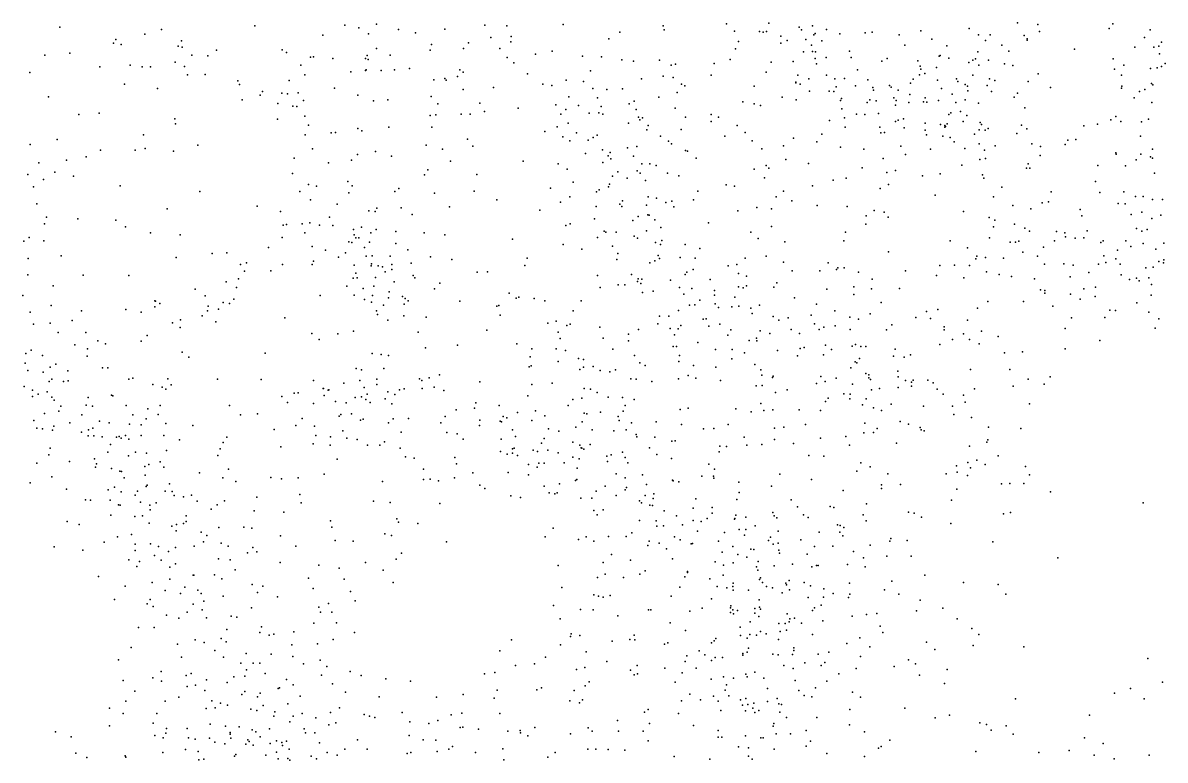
# Model space of a CAD drawing. Header units: millimetres. Extents: x -60275265 to 22802890, y -38578442 to 24337084.
# Drawn here: x -18735378 to -16141378, y -20337304 to -18663304 of the extents above; entities that cross this region are included whole.
import ezdxf

# ---------------------------------------------------------------- set-up
doc = ezdxf.new("R2010")
doc.units = ezdxf.units.MM
doc.header["$MEASUREMENT"] = 0
doc.layers.add('particles', color=7, linetype='Continuous', true_color=0x000000)

msp = doc.modelspace()

# ---------------------------------------------------------------- linework, layer by layer
at = {"layer": 'particles', "color": 93, "true_color": 0x67d435}
for p in [(-18651378, -18673304), (-18208378, -18670304), (-18004378, -18668304), (-17972378, -18674304), (-17932378, -18666304), (-17686378, -18668304), (-17636378, -18670304), (-17508378, -18667304), (-17281378, -18670304), (-17137378, -18665304), (-17041378, -18664304), (-16972378, -18673304), (-16942378, -18670304), (-16586378, -18676304), (-16476378, -18663304), (-16430378, -18667304), (-16268378, -18676304), (-16260378, -18665304), (-18524378, -18701304), (-18458378, -18689304), (-18420378, -18678304), (-18054378, -18691304), (-17950378, -18688304), (-17882378, -18678304), (-17843378, -18686304), (-17777378, -18677304), (-17672378, -18696304), (-17626378, -18694304), (-17404378, -18699304), (-17379378, -18684304), (-17279378, -18679304), (-17119378, -18682304), (-17062378, -18683304), (-17054378, -18684304), (-17046378, -18683304), (-17014378, -18693304), (-16967378, -18679304), (-16957378, -18701304), (-16939378, -18690304), (-16936378, -18687304), (-16910378, -18678304), (-16880378, -18688304), (-16822378, -18686304), (-16806378, -18684304), (-16745378, -18690304), (-16696378, -18681304), (-16671378, -18700304), (-16565378, -18690304), (-16538378, -18690304), (-16461378, -18692304), (-16454378, -18699304), (-16454378, -18702304), (-16426378, -18683304), (-16188378, -18696304), (-16175378, -18679304), (-18529378, -18709304), (-18512378, -18712304), (-18382378, -18716304), (-18375378, -18704304), (-18373378, -18718304), (-18295378, -18725304), (-18146378, -18724304), (-17932378, -18721304), (-17810378, -18725304), (-17807378, -18712304), (-17734378, -18721304), (-17723378, -18708304), (-17652378, -18721304), (-17627378, -18706304), (-17533378, -18727304), (-17117378, -18722304), (-17110378, -18705304), (-17014378, -18709304), (-16999378, -18703304), (-16944378, -18714304), (-16942378, -18728304), (-16921378, -18704304), (-16858378, -18727304), (-16732378, -18714304), (-16637378, -18715304), (-16549378, -18703304), (-16512378, -18714304), (-16496378, -18727304), (-16347378, -18723304), (-16210378, -18718304), (-16167378, -18718304), (-16155378, -18716304), (-16149378, -18707304), (-18685378, -18736304), (-18628378, -18732304), (-18389378, -18752304), (-18351378, -18736304), (-18315378, -18738304), (-18136378, -18730304), (-18082378, -18741304), (-18075378, -18740304), (-18031378, -18744304), (-17957378, -18744304), (-17953378, -18737304), (-17951378, -18746304), (-17901378, -18736304), (-17635378, -18742304), (-17620378, -18754304), (-17571378, -18734304), (-17464378, -18739304), (-17421378, -18740304), (-17375378, -18747304), (-17348378, -18750304), (-17289378, -18748304), (-17129378, -18746304), (-17036378, -18752304), (-16986378, -18751304), (-16962378, -18729304), (-16936378, -18744304), (-16935378, -18729304), (-16911378, -18742304), (-16854378, -18742304), (-16784378, -18750304), (-16772378, -18744304), (-16703378, -18749304), (-16654378, -18739304), (-16652378, -18737304), (-16632378, -18743304), (-16587378, -18753304), (-16578378, -18748304), (-16572378, -18745304), (-16566378, -18729304), (-16542378, -18748304), (-16259378, -18745304), (-16154378, -18733304), (-18719378, -18776304), (-18560378, -18763304), (-18491378, -18759304), (-18464378, -18763304), (-18445378, -18763304), (-18368378, -18762304), (-18321378, -18780304), (-18104378, -18759304), (-17990378, -18774304), (-17957378, -18771304), (-17955378, -18770304), (-17921378, -18771304), (-17891378, -18770304), (-17857378, -18767304), (-17743378, -18770304), (-17735378, -18775304), (-17589378, -18779304), (-17446378, -18772304), (-17263378, -18759304), (-17253378, -18757304), (-17165378, -18755304), (-17047378, -18775304), (-16933378, -18756304), (-16840378, -18770304), (-16697378, -18761304), (-16696378, -18768304), (-16687378, -18778304), (-16660378, -18764304), (-16564378, -18759304), (-16506378, -18756304), (-16487378, -18760304), (-16429378, -18779304), (-16256378, -18768304), (-16235378, -18759304), (-16174378, -18767304), (-16159378, -18765304), (-16149378, -18762304), (-16141378, -18755304), (-18504378, -18802304), (-18361378, -18781304), (-18247378, -18795304), (-18243378, -18803304), (-18130378, -18794304), (-18095378, -18781304), (-17802378, -18792304), (-17777378, -18789304), (-17774378, -18793304), (-17748378, -18785304), (-17554378, -18802304), (-17534378, -18805304), (-17501378, -18793304), (-17462378, -18796304), (-17330378, -18790304), (-17281378, -18784304), (-17258378, -18787304), (-17239378, -18802304), (-17232378, -18806304), (-17172378, -18782304), (-16980378, -18798304), (-16980378, -18799304), (-16975378, -18782304), (-16970378, -18802304), (-16950378, -18790304), (-16910378, -18782304), (-16891378, -18790304), (-16869378, -18789304), (-16844378, -18806304), (-16816378, -18792304), (-16767378, -18805304), (-16719378, -18800304), (-16713378, -18791304), (-16699378, -18781304), (-16658378, -18793304), (-16615378, -18790304), (-16612378, -18796304), (-16595378, -18803304), (-16578378, -18782304), (-16545378, -18805304), (-16540378, -18790304), (-16528378, -18794304), (-16452378, -18796304), (-16240378, -18782304), (-16172378, -18801304), (-16169378, -18804304), (-18677378, -18831304), (-18429378, -18812304), (-18196378, -18827304), (-18191378, -18819304), (-18147378, -18823304), (-18134378, -18824304), (-18110378, -18822304), (-18027378, -18811304), (-17974378, -18827304), (-17808378, -18830304), (-17735378, -18814304), (-17666378, -18810304), (-17495378, -18831304), (-17441378, -18812304), (-17409378, -18814304), (-17373378, -18813304), (-17291378, -18832304), (-17249378, -18821304), (-17074378, -18807304), (-17011378, -18832304), (-16949378, -18818304), (-16904378, -18818304), (-16893378, -18819304), (-16888378, -18808304), (-16805378, -18810304), (-16803378, -18816304), (-16763378, -18809304), (-16747378, -18816304), (-16721378, -18826304), (-16649378, -18812304), (-16625378, -18825304), (-16590378, -18807304), (-16589378, -18817304), (-16535378, -18819304), (-16484378, -18832304), (-16476378, -18823304), (-16401378, -18810304), (-16240378, -18811304), (-16239378, -18807304), (-16199378, -18819304), (-16187378, -18814304), (-18237378, -18838304), (-18156378, -18846304), (-18122378, -18852304), (-18113378, -18853304), (-18098378, -18839304), (-17939378, -18840304), (-17906378, -18838304), (-17793378, -18847304), (-17697378, -18845304), (-17610378, -18857304), (-17525378, -18849304), (-17473378, -18851304), (-17430378, -18833304), (-17422378, -18853304), (-17358378, -18847304), (-17347378, -18841304), (-17254378, -18857304), (-17100378, -18842304), (-17074378, -18847304), (-17060378, -18851304), (-16979378, -18838304), (-16878378, -18839304), (-16876378, -18835304), (-16875378, -18858304), (-16818378, -18844304), (-16812378, -18838304), (-16797378, -18840304), (-16757378, -18833304), (-16753378, -18850304), (-16752378, -18839304), (-16723378, -18844304), (-16690378, -18842304), (-16686378, -18833304), (-16682378, -18843304), (-16656378, -18839304), (-16616378, -18844304), (-16595378, -18838304), (-16565378, -18845304), (-16460378, -18856304), (-16211378, -18833304), (-16171378, -18844304), (-18608378, -18871304), (-18562378, -18868304), (-18390378, -18881304), (-18157378, -18882304), (-18095378, -18875304), (-17810378, -18873304), (-17797378, -18872304), (-17740378, -18870304), (-17719378, -18870304), (-17687378, -18864304), (-17513378, -18870304), (-17502378, -18860304), (-17449378, -18868304), (-17427378, -18867304), (-17418378, -18870304), (-17342378, -18860304), (-17337378, -18877304), (-17334378, -18883304), (-17328378, -18879304), (-17230378, -18877304), (-17172378, -18871304), (-17155378, -18877304), (-16869378, -18879304), (-16842378, -18870304), (-16823378, -18871304), (-16792378, -18869304), (-16747378, -18884304), (-16735378, -18881304), (-16632378, -18871304), (-16628378, -18867304), (-16606378, -18864304), (-16591378, -18873304), (-16264378, -18883304), (-16253378, -18876304), (-16179378, -18882304), (-18388378, -18892304), (-18086378, -18895304), (-17974378, -18903304), (-17965378, -18908304), (-17904378, -18900304), (-17806378, -18900304), (-17522378, -18899304), (-17497378, -18891304), (-17360378, -18891304), (-17318378, -18906304), (-17315378, -18896304), (-17240378, -18905304), (-17172378, -18887304), (-17113378, -18896304), (-16903378, -18885304), (-16868378, -18900304), (-16789378, -18900304), (-16753378, -18887304), (-16734378, -18901304), (-16686378, -18891304), (-16686378, -18907304), (-16651378, -18894304), (-16641378, -18896304), (-16641378, -18900304), (-16640378, -18898304), (-16636378, -18892304), (-16600378, -18887304), (-16563378, -18906304), (-16561378, -18889304), (-16558378, -18894304), (-16550378, -18907304), (-16543378, -18903304), (-16467378, -18895304), (-16455378, -18904304), (-16326378, -18897304), (-16295378, -18893304), (-16242378, -18887304), (-16195378, -18888304), (-18657378, -18928304), (-18461378, -18917304), (-18094378, -18917304), (-18035378, -18913304), (-18025378, -18912304), (-17725378, -18927304), (-17550378, -18910304), (-17509378, -18922304), (-17493378, -18931304), (-17478378, -18913304), (-17451378, -18929304), (-17440378, -18923304), (-17431378, -18918304), (-17287378, -18920304), (-17269378, -18932304), (-17141378, -18920304), (-17095378, -18912304), (-17079378, -18931304), (-16985378, -18925304), (-16932378, -18933304), (-16921378, -18916304), (-16787378, -18913304), (-16778378, -18912304), (-16683378, -18917304), (-16646378, -18920304), (-16629378, -18923304), (-16620378, -18933304), (-16574378, -18916304), (-16478378, -18914304), (-16362378, -18929304), (-16344378, -18928304), (-16197378, -18920304), (-18718378, -18939304), (-18559378, -18952304), (-18480378, -18952304), (-18457378, -18948304), (-18393378, -18954304), (-18338378, -18941304), (-18077378, -18949304), (-17934378, -18955304), (-17819378, -18941304), (-17782378, -18950304), (-17713378, -18943304), (-17457378, -18960304), (-17419378, -18951304), (-17401378, -18957304), (-17362378, -18947304), (-17341378, -18944304), (-17262378, -18938304), (-17230378, -18953304), (-17226378, -18954304), (-17057378, -18949304), (-17008378, -18942304), (-16878378, -18945304), (-16825378, -18950304), (-16741378, -18943304), (-16674378, -18950304), (-16596378, -18948304), (-16563378, -18938304), (-16551378, -18952304), (-16527378, -18942304), (-16444378, -18938304), (-16424378, -18944304), (-16368378, -18939304), (-16253378, -18958304), (-16252378, -18961304), (-16196378, -18961304), (-16170378, -18950304), (-18699378, -18981304), (-18636378, -18975304), (-18591378, -18967304), (-18119378, -18970304), (-18041378, -18981304), (-17989378, -18975304), (-17975378, -18962304), (-17898378, -18966304), (-17764378, -18977304), (-17599378, -18977304), (-17519378, -18983304), (-17418378, -18980304), (-17406378, -18965304), (-17400378, -18972304), (-17348378, -18966304), (-17329378, -18983304), (-17311378, -18983304), (-17297378, -18987304), (-17206378, -18970304), (-17047378, -18987304), (-17002378, -18973304), (-16951378, -18982304), (-16781378, -18971304), (-16731378, -18962304), (-16603378, -18986304), (-16562378, -18973304), (-16549378, -18971304), (-16452378, -18983304), (-16425378, -18964304), (-16294378, -18987304), (-16207378, -18974304), (-16174378, -18967304), (-16170378, -18970304), (-18724378, -19007304), (-18662378, -19002304), (-18620378, -19011304), (-18123378, -19005304), (-17823378, -19008304), (-17815378, -18997304), (-17704378, -19007304), (-17499378, -18995304), (-17396378, -19011304), (-17384378, -19001304), (-17340378, -18999304), (-17333378, -19004304), (-17271378, -19004304), (-17245378, -19010304), (-17074378, -18995304), (-17041378, -18993304), (-16829378, -18992304), (-16773378, -19003304), (-16753378, -18998304), (-16692378, -19010304), (-16652378, -19006304), (-16556378, -19008304), (-16456378, -18993304), (-16448378, -18993304), (-16231378, -18988304), (-16165378, -19004304), (-18711378, -19035304), (-18688378, -19019304), (-18514378, -19033304), (-18086378, -19030304), (-18068378, -19034304), (-17997378, -19023304), (-17987378, -19033304), (-17881378, -19039304), (-17537378, -19038304), (-17485378, -19025304), (-17405378, -19035304), (-17403378, -19029304), (-17363378, -19016304), (-17321378, -19021304), (-17138378, -19031304), (-17119378, -19034304), (-17051378, -19015304), (-16942378, -19033304), (-16895378, -19020304), (-16865378, -19016304), (-16788378, -19039304), (-16769378, -19030304), (-16553378, -19016304), (-16512378, -19036304), (-16299378, -19023304), (-18333378, -19046304), (-18106378, -19046304), (-18082378, -19065304), (-17995378, -19049304), (-17890378, -19046304), (-17800378, -19050304), (-17710378, -19045304), (-17659378, -19065304), (-17493378, -19058304), (-17432378, -19047304), (-17426378, -19042304), (-17315378, -19058304), (-17296378, -19061304), (-17212378, -19065304), (-17202378, -19045304), (-17024378, -19058304), (-17008378, -19045304), (-16663378, -19054304), (-16531378, -19058304), (-16400378, -19047304), (-16289378, -19048304), (-16235378, -19047304), (-16208378, -19057304), (-16191378, -19057304), (-16170378, -19064304), (-16147378, -19064304), (-18703378, -19074304), (-18407378, -19085304), (-18203378, -19079304), (-18150378, -19091304), (-18021378, -19075304), (-17949378, -19090304), (-17935378, -19091304), (-17931378, -19084304), (-17876378, -19083304), (-17766378, -19081304), (-17561378, -19088304), (-17514378, -19070304), (-17433378, -19080304), (-17379378, -19075304), (-17375378, -19080304), (-17373378, -19067304), (-17319378, -19077304), (-17275378, -19071304), (-17261378, -19068304), (-17257378, -19081304), (-17111378, -19090304), (-17068378, -19082304), (-17035378, -19085304), (-16989378, -19067304), (-16931378, -19078304), (-16863378, -19080304), (-16802378, -19089304), (-16599378, -19091304), (-16487378, -19078304), (-16446378, -19085304), (-16420378, -19072304), (-16406378, -19069304), (-16334378, -19087304), (-16248378, -19073304), (-16232378, -19074304), (-18681378, -19104304), (-18610378, -19108304), (-18524378, -19111304), (-18083378, -19117304), (-18039378, -19104304), (-17851378, -19098304), (-17437378, -19108304), (-17350378, -19112304), (-17338378, -19103304), (-17316378, -19099304), (-17313378, -19100304), (-17300378, -19110304), (-17178378, -19117304), (-16820378, -19101304), (-16779378, -19093304), (-16770378, -19104304), (-16541378, -19105304), (-16528378, -19111304), (-16330378, -19101304), (-16218378, -19098304), (-16194378, -19093304), (-16171378, -19107304), (-16151378, -19100304), (-18686378, -19119304), (-18502378, -19126304), (-18445378, -19140304), (-18144378, -19122304), (-18136378, -19121304), (-18101378, -19119304), (-18095378, -19140304), (-18061378, -19122304), (-18031378, -19123304), (-17984378, -19132304), (-17966378, -19127304), (-17945378, -19140304), (-17933378, -19132304), (-17888378, -19137304), (-17824378, -19140304), (-17502378, -19123304), (-17492378, -19119304), (-17415378, -19136304), (-17411378, -19138304), (-17388378, -19138304), (-17319378, -19135304), (-17286378, -19128304), (-17082378, -19138304), (-17035378, -19125304), (-16867378, -19138304), (-16821378, -19120304), (-16531378, -19126304), (-16483378, -19120304), (-16460378, -19129304), (-16449378, -19136304), (-16388378, -19137304), (-16369378, -19140304), (-16318378, -19135304), (-16206378, -19130304), (-16194378, -19136304), (-16182378, -19132304), (-18733378, -19159304), (-18721378, -19150304), (-18687378, -19158304), (-18378378, -19144304), (-18146378, -19150304), (-17995378, -19160304), (-17988378, -19162304), (-17983378, -19144304), (-17979378, -19151304), (-17972378, -19151304), (-17948378, -19161304), (-17888378, -19164304), (-17777378, -19144304), (-17623378, -19154304), (-17508378, -19166304), (-17430378, -19150304), (-17347378, -19147304), (-17339378, -19152304), (-17298378, -19162304), (-17287378, -19166304), (-17284378, -19157304), (-17231378, -19166304), (-17065378, -19153304), (-17005378, -19160304), (-16871378, -19158304), (-16629378, -19158304), (-16540378, -19151304), (-16493378, -19161304), (-16481378, -19161304), (-16473378, -19159304), (-16392378, -19158304), (-16367378, -19149304), (-16345378, -19152304), (-16326378, -19151304), (-16287378, -19162304), (-16282378, -19158304), (-16230378, -19158304), (-16191378, -19164304), (-16144378, -19163304), (-18648378, -19192304), (-18305378, -19187304), (-18272378, -19185304), (-18177378, -19173304), (-18078378, -19171304), (-18048378, -19179304), (-18018378, -19195304), (-18002378, -19185304), (-17959378, -19173304), (-17955378, -19193304), (-17942378, -19192304), (-17901378, -19193304), (-17861378, -19178304), (-17809378, -19194304), (-17466378, -19177304), (-17396378, -19170304), (-17384378, -19187304), (-17292378, -19191304), (-17198378, -19175304), (-17047378, -19193304), (-16769378, -19183304), (-16590378, -19174304), (-16569378, -19193304), (-16464378, -19184304), (-16431378, -19193304), (-16417378, -19172304), (-16280378, -19192304), (-16249378, -19179304), (-16219378, -19171304), (-16162378, -19177304), (-18723378, -19198304), (-18387378, -19196304), (-18241378, -19212304), (-18227378, -19208304), (-18145378, -19212304), (-18078378, -19212304), (-18075378, -19204304), (-17983378, -19213304), (-17944378, -19215304), (-17943378, -19210304), (-17928378, -19215304), (-17918378, -19217304), (-17897378, -19212304), (-17853378, -19209304), (-17761378, -19200304), (-17595378, -19214304), (-17590378, -19197304), (-17386378, -19200304), (-17311378, -19208304), (-17300378, -19203304), (-17289378, -19198304), (-17242378, -19196304), (-17208378, -19197304), (-17133378, -19215304), (-17114378, -19212304), (-17095378, -19197304), (-17008378, -19206304), (-16906378, -19208304), (-16884378, -19219304), (-16870378, -19219304), (-16653378, -19214304), (-16619378, -19213304), (-16585378, -19214304), (-16571378, -19199304), (-16549378, -19196304), (-16508378, -19197304), (-16415378, -19211304), (-16371378, -19210304), (-16350378, -19213304), (-16292378, -19211304), (-16276378, -19207304), (-16253378, -19199304), (-16243378, -19211304), (-16185378, -19219304), (-16168378, -19218304), (-16155378, -19205304), (-16145378, -19208304), (-16144378, -19201304), (-18724378, -19235304), (-18598378, -19236304), (-18494378, -19237304), (-18245378, -19244304), (-18232378, -19227304), (-18172378, -19226304), (-17985378, -19243304), (-17979378, -19231304), (-17976378, -19242304), (-17934378, -19241304), (-17912378, -19228304), (-17897378, -19223304), (-17849378, -19237304), (-17845378, -19242304), (-17703378, -19229304), (-17680378, -19228304), (-17430378, -19237304), (-17353378, -19234304), (-17338378, -19244304), (-17329378, -19245304), (-17264378, -19247304), (-17231378, -19234304), (-17227378, -19229304), (-17213378, -19223304), (-17174378, -19246304), (-17110378, -19232304), (-17092378, -19238304), (-16988378, -19226304), (-16925378, -19226304), (-16887378, -19223304), (-16837378, -19229304), (-16806378, -19245304), (-16731378, -19226304), (-16660378, -19237304), (-16598378, -19242304), (-16547378, -19228304), (-16518378, -19234304), (-16490378, -19239304), (-16438378, -19244304), (-16357378, -19240304), (-16314378, -19230304), (-16241378, -19235304), (-16222378, -19246304), (-16206378, -19243304), (-16178378, -19242304), (-18666378, -19260304), (-18344378, -19268304), (-18273378, -19251304), (-18250378, -19264304), (-17999378, -19261304), (-17962378, -19266304), (-17938378, -19261304), (-17892378, -19251304), (-17800378, -19267304), (-17788378, -19254304), (-17424378, -19264304), (-17383378, -19258304), (-17368378, -19258304), (-17339378, -19250304), (-17332378, -19255304), (-17304378, -19272304), (-17244378, -19264304), (-17216378, -19266304), (-17164378, -19271304), (-17110378, -19262304), (-17099378, -19265304), (-17092378, -19260304), (-17030378, -19263304), (-17023378, -19253304), (-16909378, -19268304), (-16848378, -19262304), (-16808378, -19267304), (-16744378, -19266304), (-16424378, -19269304), (-16414378, -19271304), (-16326378, -19267304), (-16299378, -19263304), (-16200378, -19249304), (-16172378, -19257304), (-18735378, -19282304), (-18435378, -19294304), (-18434378, -19295304), (-18321378, -19283304), (-18280378, -19298304), (-18256378, -19290304), (-18060378, -19282304), (-17983378, -19281304), (-17959378, -19291304), (-17943378, -19297304), (-17941378, -19282304), (-17905378, -19287304), (-17903378, -19274304), (-17873378, -19284304), (-17867378, -19289304), (-17860378, -19294304), (-17743378, -19295304), (-17631378, -19277304), (-17615378, -19288304), (-17609378, -19286304), (-17574378, -19289304), (-17550378, -19294304), (-17467378, -19294304), (-17328378, -19275304), (-17234378, -19279304), (-17198378, -19293304), (-17164378, -19281304), (-17118378, -19286304), (-16983378, -19287304), (-16848378, -19280304), (-16786378, -19298304), (-16544378, -19296304), (-16463378, -19296304), (-16414378, -19277304), (-16356378, -19279304), (-16334378, -19290304), (-16300378, -19284304), (-16205378, -19299304), (-16173378, -19281304), (-18718378, -19320304), (-18671378, -19305304), (-18602378, -19317304), (-18501378, -19314304), (-18466378, -19320304), (-18435378, -19308304), (-18424378, -19300304), (-18316378, -19317304), (-18314378, -19306304), (-18291378, -19313304), (-18266378, -19300304), (-17932378, -19317304), (-17916378, -19304304), (-17869378, -19302304), (-17659378, -19306304), (-17654378, -19305304), (-17485378, -19317304), (-17246378, -19316304), (-17221378, -19304304), (-17209378, -19303304), (-17163378, -19301304), (-17155378, -19309304), (-17125378, -19308304), (-17109378, -19306304), (-17082378, -19311304), (-17079378, -19323304), (-17062378, -19304304), (-16933378, -19302304), (-16891378, -19317304), (-16811378, -19324304), (-16683378, -19318304), (-16657378, -19314304), (-16567378, -19311304), (-16396378, -19306304), (-16267378, -19315304), (-16254378, -19316304), (-16178378, -19320304), (-18711378, -19347304), (-18673378, -19345304), (-18623378, -19339304), (-18395378, -19344304), (-18377378, -19337304), (-18328378, -19328304), (-18297378, -19342304), (-18140378, -19333304), (-17930378, -19325304), (-17906378, -19338304), (-17870378, -19328304), (-17819378, -19331304), (-17651378, -19327304), (-17543378, -19345304), (-17524378, -19340304), (-17500378, -19350304), (-17492378, -19347304), (-17293378, -19346304), (-17289378, -19329304), (-17268378, -19329304), (-17241378, -19350304), (-17190378, -19336304), (-17183378, -19335304), (-17152378, -19347304), (-17031378, -19330304), (-17018378, -19338304), (-16997378, -19333304), (-16945378, -19327304), (-16937378, -19346304), (-16857378, -19331304), (-16837378, -19336304), (-16762378, -19349304), (-16707378, -19332304), (-16674378, -19334304), (-16590378, -19338304), (-16354378, -19333304), (-16278378, -19332304), (-16155378, -19335304), (-18655378, -19366304), (-18592378, -19366304), (-18453378, -19373304), (-18378378, -19355304), (-18079378, -19368304), (-18020378, -19369304), (-17984378, -19363304), (-17837378, -19365304), (-17681378, -19361304), (-17519378, -19365304), (-17425378, -19354304), (-17360378, -19370304), (-17337378, -19359304), (-17265378, -19357304), (-17255378, -19371304), (-17247378, -19358304), (-17177378, -19352304), (-17134378, -19372304), (-17127378, -19360304), (-17061378, -19362304), (-17039378, -19368304), (-16990378, -19359304), (-16971378, -19368304), (-16927378, -19359304), (-16916378, -19354304), (-16890378, -19351304), (-16856378, -19359304), (-16774378, -19360304), (-16643378, -19353304), (-16643378, -19360304), (-16599378, -19369304), (-16558378, -19363304), (-16520378, -19375304), (-16368378, -19357304), (-16164378, -19356304), (-18617378, -19394304), (-18565378, -19385304), (-18547378, -19392304), (-18466378, -19386304), (-18062378, -19382304), (-17821378, -19401304), (-17748378, -19395304), (-17613378, -19392304), (-17515378, -19380304), (-17417378, -19379304), (-17360378, -19385304), (-17258378, -19398304), (-17251378, -19398304), (-17202378, -19389304), (-17086378, -19384304), (-17069378, -19379304), (-17068378, -19385304), (-16970378, -19402304), (-16961378, -19400304), (-16912378, -19395304), (-16852378, -19397304), (-16844378, -19393304), (-16832378, -19398304), (-16821378, -19398304), (-16653378, -19393304), (-16624378, -19382304), (-16585378, -19382304), (-16563378, -19392304), (-16289378, -19384304), (-18728378, -19414304), (-18716378, -19406304), (-18690378, -19418304), (-18589378, -19420304), (-18588378, -19403304), (-18373378, -19411304), (-18358378, -19422304), (-18185378, -19413304), (-17942378, -19414304), (-17921378, -19416304), (-17905378, -19418304), (-17583378, -19421304), (-17579378, -19403304), (-17524378, -19403304), (-17503378, -19407304), (-17473378, -19425304), (-17462378, -19427304), (-17395378, -19404304), (-17346378, -19418304), (-17244378, -19418304), (-17162378, -19405304), (-17125378, -19426304), (-17124378, -19405304), (-17096378, -19412304), (-17021378, -19407304), (-16976378, -19419304), (-16917378, -19417304), (-16899378, -19405304), (-16835378, -19425304), (-16758378, -19420304), (-16754378, -19404304), (-16734378, -19422304), (-16719378, -19417304), (-16506378, -19412304), (-16465378, -19410304), (-16368378, -19403304), (-18730378, -19436304), (-18724378, -19452304), (-18673378, -19445304), (-18660378, -19438304), (-18633378, -19453304), (-18554378, -19446304), (-18542378, -19446304), (-17978378, -19448304), (-17966378, -19451304), (-17915378, -19448304), (-17585378, -19444304), (-17581378, -19442304), (-17519378, -19432304), (-17470378, -19450304), (-17462378, -19445304), (-17440378, -19443304), (-17424378, -19452304), (-17389378, -19451304), (-17334378, -19435304), (-17322378, -19441304), (-17245378, -19432304), (-17212378, -19441304), (-17161378, -19445304), (-17073378, -19439304), (-17059378, -19451304), (-16855378, -19446304), (-16845378, -19433304), (-16841378, -19435304), (-16748378, -19454304), (-16583378, -19450304), (-16494378, -19450304), (-18689378, -19456304), (-18675378, -19477304), (-18669378, -19472304), (-18643378, -19477304), (-18632378, -19476304), (-18494378, -19472304), (-18485378, -19470304), (-18406378, -19471304), (-18293378, -19472304), (-18194378, -19473304), (-18075378, -19475304), (-17970378, -19475304), (-17931378, -19472304), (-17834378, -19471304), (-17829378, -19475304), (-17812378, -19469304), (-17789378, -19462304), (-17697378, -19478304), (-17402378, -19455304), (-17354378, -19471304), (-17342378, -19472304), (-17307378, -19477304), (-17246378, -19471304), (-17224378, -19464304), (-17207378, -19470304), (-17151378, -19475304), (-17057378, -19463304), (-17033378, -19468304), (-17031378, -19465304), (-16923378, -19466304), (-16913378, -19477304), (-16888378, -19470304), (-16821378, -19459304), (-16814378, -19462304), (-16814378, -19469304), (-16810378, -19473304), (-16747378, -19467304), (-16731378, -19475304), (-16717378, -19479304), (-16713378, -19474304), (-16680378, -19474304), (-16668378, -19480304), (-16452378, -19472304), (-16402378, -19467304), (-18732378, -19489304), (-18713378, -19497304), (-18700378, -19506304), (-18680378, -19501304), (-18440378, -19484304), (-18419378, -19490304), (-18410378, -19495304), (-18398378, -19485304), (-18119378, -19504304), (-18110378, -19503304), (-18053378, -19493304), (-18052378, -19493304), (-18042378, -19497304), (-18040378, -19496304), (-18006378, -19481304), (-17960378, -19491304), (-17953378, -19506304), (-17931378, -19484304), (-17906378, -19501304), (-17880378, -19496304), (-17869378, -19494304), (-17828378, -19493304), (-17801378, -19490304), (-17779378, -19498304), (-17579378, -19484304), (-17533378, -19481304), (-17460378, -19493304), (-17446378, -19495304), (-17431378, -19502304), (-17070378, -19487304), (-17056378, -19486304), (-17026378, -19502304), (-16999378, -19496304), (-16933378, -19482304), (-16871378, -19505304), (-16856378, -19506304), (-16851378, -19483304), (-16808378, -19496304), (-16790378, -19493304), (-16747378, -19491304), (-16717378, -19488304), (-16659378, -19495304), (-16645378, -19506304), (-16574378, -19494304), (-16486378, -19488304), (-16416378, -19483304), (-18713378, -19511304), (-18669378, -19513304), (-18664378, -19520304), (-18591378, -19531304), (-18587378, -19514304), (-18534378, -19508304), (-18531378, -19510304), (-18500378, -19532304), (-18423378, -19532304), (-18266378, -19532304), (-18147378, -19511304), (-18134378, -19525304), (-18075378, -19527304), (-18051378, -19509304), (-18025378, -19523304), (-18001378, -19526304), (-17980378, -19514304), (-17966378, -19512304), (-17956378, -19518304), (-17946378, -19525304), (-17912378, -19517304), (-17897378, -19528304), (-17890378, -19507304), (-17706378, -19526304), (-17653378, -19532304), (-17588378, -19510304), (-17497378, -19532304), (-17486378, -19518304), (-17466378, -19515304), (-17406378, -19513304), (-17373378, -19514304), (-17367378, -19532304), (-17347378, -19518304), (-17059378, -19527304), (-16912378, -19523304), (-16906378, -19515304), (-16857378, -19517304), (-16828378, -19530304), (-16820378, -19517304), (-16763378, -19529304), (-16599378, -19508304), (-16595378, -19524304), (-16449378, -19528304), (-18686378, -19550304), (-18653378, -19545304), (-18649378, -19533304), (-18601378, -19553304), (-18577378, -19533304), (-18485378, -19553304), (-18451378, -19539304), (-18428378, -19552304), (-18241378, -19553304), (-18202378, -19551304), (-18017378, -19556304), (-18013378, -19552304), (-17989378, -19551304), (-17776378, -19557304), (-17751378, -19542304), (-17709378, -19538304), (-17644378, -19557304), (-17612378, -19548304), (-17571378, -19544304), (-17550378, -19555304), (-17460378, -19549304), (-17454378, -19551304), (-17423378, -19547304), (-17383378, -19557304), (-17372378, -19545304), (-17242378, -19541304), (-17224378, -19538304), (-17116378, -19539304), (-17081378, -19546304), (-17052378, -19543304), (-17032378, -19542304), (-16972378, -19542304), (-16924378, -19543304), (-16803378, -19537304), (-16785378, -19543304), (-16690378, -19533304), (-16624378, -19533304), (-16621378, -19552304), (-18710378, -19566304), (-18703378, -19583304), (-18665378, -19579304), (-18628378, -19571304), (-18576378, -19583304), (-18561378, -19567304), (-18539378, -19571304), (-18493378, -19574304), (-18466378, -19576304), (-18455378, -19562304), (-18410378, -19573304), (-18349378, -19577304), (-18115378, -19577304), (-18101378, -19561304), (-18073378, -19579304), (-17968378, -19565304), (-17962378, -19563304), (-17905378, -19571304), (-17894378, -19562304), (-17859378, -19561304), (-17786378, -19571304), (-17698378, -19577304), (-17697378, -19565304), (-17651378, -19567304), (-17648378, -19569304), (-17636378, -19560304), (-17579378, -19566304), (-17479378, -19581304), (-17465378, -19569304), (-17381378, -19566304), (-17353378, -19571304), (-17297378, -19569304), (-17239378, -19575304), (-17166378, -19584304), (-17133378, -19575304), (-17028378, -19583304), (-17007378, -19581304), (-16958378, -19575304), (-16823378, -19572304), (-16795378, -19584304), (-16743378, -19568304), (-16724378, -19574304), (-16697378, -19582304), (-16581378, -19559304), (-16542378, -19581304), (-16469378, -19584304), (-18690378, -19585304), (-18668378, -19588304), (-18602378, -19592304), (-18587378, -19601304), (-18586378, -19587304), (-18574378, -19601304), (-18555378, -19603304), (-18522378, -19604304), (-18516378, -19602304), (-18512378, -19606304), (-18502378, -19600304), (-18494378, -19608304), (-18466378, -19600304), (-18415378, -19600304), (-18379378, -19610304), (-18272378, -19604304), (-18164378, -19586304), (-18070378, -19600304), (-18036378, -19603304), (-18008378, -19589304), (-17999378, -19606304), (-17976378, -19609304), (-17876378, -19592304), (-17772378, -19593304), (-17749378, -19596304), (-17735378, -19608304), (-17649378, -19608304), (-17623378, -19587304), (-17616378, -19602304), (-17551378, -19607304), (-17541378, -19585304), (-17518378, -19590304), (-17442378, -19587304), (-17393378, -19589304), (-17365378, -19587304), (-17342378, -19598304), (-17341378, -19603304), (-17300378, -19604304), (-17189378, -19585304), (-17097378, -19604304), (-17028378, -19609304), (-16924378, -19606304), (-16866378, -19602304), (-16825378, -19594304), (-16803378, -19593304), (-16695378, -19587304), (-16688378, -19589304), (-16544378, -19610304), (-18673378, -19629304), (-18536378, -19620304), (-18409378, -19634304), (-18287378, -19630304), (-18280378, -19616304), (-18149378, -19626304), (-18076378, -19619304), (-18037378, -19622304), (-17952378, -19622304), (-17924378, -19622304), (-17914378, -19614304), (-17878378, -19629304), (-17650378, -19636304), (-17623378, -19630304), (-17619378, -19629304), (-17576378, -19633304), (-17566378, -19636304), (-17557378, -19617304), (-17543378, -19633304), (-17486378, -19615304), (-17470378, -19622304), (-17467378, -19628304), (-17466378, -19629304), (-17461378, -19631304), (-17447378, -19620304), (-17312378, -19628304), (-17261378, -19613304), (-17254378, -19612304), (-17152378, -19624304), (-17137378, -19625304), (-17091378, -19622304), (-17057378, -19620304), (-16985378, -19618304), (-16858378, -19622304), (-16751378, -19617304), (-16585378, -19624304), (-16546378, -19615304), (-18676378, -19644304), (-18629378, -19659304), (-18572378, -19653304), (-18542378, -19638304), (-18495378, -19646304), (-18479378, -19638304), (-18454378, -19640304), (-18423378, -19660304), (-18292378, -19645304), (-18021378, -19654304), (-17866378, -19648304), (-17846378, -19651304), (-17754378, -19650304), (-17635378, -19642304), (-17623378, -19640304), (-17612378, -19645304), (-17519378, -19639304), (-17506378, -19662304), (-17486378, -19649304), (-17472378, -19653304), (-17409378, -19647304), (-17407378, -19659304), (-17399378, -19644304), (-17373378, -19638304), (-17367378, -19650304), (-17361378, -19662304), (-17295378, -19643304), (-17262378, -19652304), (-17154378, -19637304), (-16950378, -19645304), (-16916378, -19647304), (-16832378, -19662304), (-16589378, -19661304), (-16569378, -19656304), (-16520378, -19646304), (-18703378, -19663304), (-18570378, -19672304), (-18568378, -19664304), (-18534378, -19675304), (-18515378, -19681304), (-18511378, -19682304), (-18458378, -19670304), (-18449378, -19666304), (-18415378, -19672304), (-18334378, -19685304), (-18268378, -19676304), (-18051378, -19688304), (-17825378, -19676304), (-17750378, -19664304), (-17713378, -19685304), (-17633378, -19684304), (-17587378, -19666304), (-17567378, -19672304), (-17563378, -19663304), (-17551378, -19663304), (-17476378, -19674304), (-17388378, -19687304), (-17177378, -19665304), (-17164378, -19676304), (-17016378, -19688304), (-16841378, -19681304), (-16811378, -19671304), (-16771378, -19687304), (-16638378, -19687304), (-16615378, -19669304), (-16613378, -19683304), (-16583378, -19673304), (-16550378, -19666304), (-16458378, -19670304), (-18718378, -19707304), (-18669378, -19694304), (-18505378, -19696304), (-18457378, -19690304), (-18453378, -19713304), (-18402378, -19710304), (-18281378, -19696304), (-18251378, -19704304), (-18172378, -19695304), (-18148378, -19698304), (-18110378, -19696304), (-17918378, -19704304), (-17825378, -19700304), (-17810378, -19699304), (-17791378, -19703304), (-17755378, -19696304), (-17697378, -19713304), (-17587378, -19689304), (-17516378, -19710304), (-17480378, -19702304), (-17477378, -19700304), (-17367378, -19696304), (-17328378, -19689304), (-17319378, -19711304), (-17260378, -19701304), (-17258378, -19703304), (-17245378, -19705304), (-17193378, -19692304), (-17167378, -19692304), (-17166378, -19697304), (-17109378, -19706304), (-16944378, -19700304), (-16785378, -19712304), (-16742378, -19711304), (-16590378, -19691304), (-16513378, -19710304), (-16494378, -19709304), (-16462378, -19709304), (-16449378, -19689304), (-18636378, -19722304), (-18541378, -19723304), (-18527378, -19717304), (-18512378, -19728304), (-18480378, -19735304), (-18475378, -19726304), (-18455378, -19716304), (-18412378, -19726304), (-18396378, -19727304), (-18391378, -19736304), (-18370378, -19739304), (-18352378, -19735304), (-18204378, -19740304), (-18106378, -19734304), (-17686378, -19720304), (-17627378, -19737304), (-17551378, -19715304), (-17540378, -19730304), (-17527378, -19732304), (-17522378, -19730304), (-17433378, -19726304), (-17413378, -19715304), (-17388378, -19736304), (-17367378, -19723304), (-17364378, -19718304), (-17322378, -19736304), (-17302378, -19732304), (-17108378, -19729304), (-17035378, -19715304), (-16872378, -19725304), (-16785378, -19720304), (-16614378, -19722304), (-16401378, -19728304), (-18593378, -19746304), (-18581378, -19747304), (-18537378, -19747304), (-18518378, -19757304), (-18514378, -19758304), (-18468378, -19751304), (-18447378, -19758304), (-18432378, -19753304), (-18339378, -19749304), (-18294378, -19757304), (-18277378, -19748304), (-18103378, -19753304), (-17939378, -19749304), (-17901378, -19752304), (-17788378, -19754304), (-17605378, -19741304), (-17468378, -19742304), (-17443378, -19742304), (-17335378, -19748304), (-17330378, -19753304), (-17311378, -19758304), (-17305378, -19759304), (-17304378, -19743304), (-17213378, -19765304), (-17207378, -19744304), (-17170378, -19763304), (-17114378, -19745304), (-16990378, -19746304), (-16976378, -19762304), (-16902378, -19761304), (-16893378, -19763304), (-16819378, -19755304), (-16626378, -19747304), (-16191378, -19753304), (-18535378, -19781304), (-18481378, -19784304), (-18463378, -19782304), (-18446378, -19769304), (-18364378, -19782304), (-18307378, -19767304), (-18210378, -19771304), (-18142378, -19774304), (-17886378, -19789304), (-17438378, -19770304), (-17431378, -19780304), (-17417378, -19769304), (-17279378, -19771304), (-17251378, -19782304), (-17181378, -19788304), (-17170378, -19776304), (-17119378, -19790304), (-17118378, -19788304), (-17116378, -19781304), (-17093378, -19785304), (-17032378, -19775304), (-17029378, -19782304), (-17023378, -19787304), (-16962378, -19780304), (-16952378, -19786304), (-16827378, -19780304), (-16724378, -19774304), (-16711378, -19776304), (-16694378, -19785304), (-16508378, -19778304), (-16492378, -19775304), (-18634378, -19795304), (-18607378, -19802304), (-18448378, -19799304), (-18397378, -19806304), (-18387378, -19816304), (-18386378, -19802304), (-18370378, -19800304), (-18364378, -19795304), (-18290378, -19809304), (-18233378, -19808304), (-18215378, -19810304), (-18036378, -19794304), (-18033378, -19808304), (-17882378, -19797304), (-17838378, -19800304), (-17531378, -19810304), (-17335378, -19793304), (-17297378, -19794304), (-17295378, -19806304), (-17280378, -19805304), (-17237378, -19803304), (-17213378, -19793304), (-17203378, -19817304), (-17195378, -19795304), (-17108378, -19813304), (-17093378, -19813304), (-17072378, -19805304), (-17020378, -19817304), (-16885378, -19803304), (-16879378, -19804304), (-16871378, -19809304), (-16820378, -19794304), (-16628378, -19800304), (-18550378, -19842304), (-18520378, -19830304), (-18488378, -19825304), (-18330378, -19819304), (-18325378, -19841304), (-18317378, -19827304), (-18150378, -19828304), (-18026378, -19838304), (-17985378, -19840304), (-17913378, -19823304), (-17898378, -19827304), (-17773378, -19841304), (-17549378, -19830304), (-17473378, -19836304), (-17456378, -19830304), (-17438378, -19840304), (-17405378, -19829304), (-17365378, -19829304), (-17352378, -19821304), (-17313378, -19840304), (-17255378, -19830304), (-17242378, -19837304), (-17155378, -19840304), (-17142378, -19820304), (-17096378, -19826304), (-17042378, -19838304), (-17037378, -19831304), (-16968378, -19837304), (-16927378, -19819304), (-16880378, -19819304), (-16873378, -19828304), (-16766378, -19840304), (-16764378, -19834304), (-16727378, -19838304), (-16532378, -19841304), (-18664378, -19853304), (-18599378, -19860304), (-18480378, -19847304), (-18480378, -19861304), (-18445378, -19846304), (-18427378, -19852304), (-18404378, -19863304), (-18388378, -19854304), (-18346378, -19851304), (-18285378, -19844304), (-18269378, -19851304), (-18225378, -19866304), (-18213378, -19854304), (-18204378, -19864304), (-18115378, -19851304), (-17875378, -19867304), (-17316378, -19850304), (-17290378, -19844304), (-17273378, -19857304), (-17217378, -19846304), (-17214378, -19845304), (-17147378, -19865304), (-17123378, -19852304), (-17082378, -19858304), (-17075378, -19859304), (-17031378, -19847304), (-17020378, -19844304), (-17018378, -19860304), (-17017378, -19867304), (-16954378, -19869304), (-16937378, -19852304), (-16896378, -19851304), (-16849378, -19863304), (-16811378, -19849304), (-18494378, -19882304), (-18470378, -19886304), (-18436378, -19872304), (-18421378, -19883304), (-18388378, -19891304), (-18291378, -19880304), (-18264378, -19882304), (-18151378, -19888304), (-18063378, -19894304), (-17957378, -19888304), (-17887378, -19881304), (-17519378, -19895304), (-17417378, -19888304), (-17398378, -19870304), (-17355378, -19883304), (-17260378, -19880304), (-17163378, -19887304), (-17144378, -19894304), (-17122378, -19889304), (-17111378, -19870304), (-17091378, -19876304), (-17065378, -19886304), (-16987378, -19892304), (-16933378, -19895304), (-16929378, -19895304), (-16862378, -19893304), (-16826378, -19878304), (-16773378, -19874304), (-16718378, -19874304), (-16385378, -19878304), (-18563378, -19920304), (-18476378, -19897304), (-18401378, -19899304), (-18348378, -19917304), (-18347378, -19917304), (-18300378, -19916304), (-18253378, -19905304), (-18017378, -19901304), (-17917378, -19906304), (-17413378, -19915304), (-17334378, -19915304), (-17322378, -19907304), (-17232378, -19921304), (-17226378, -19909304), (-17226378, -19911304), (-17145378, -19917304), (-17069378, -19898304), (-17066378, -19906304), (-17029378, -19896304), (-16943378, -19898304), (-16822378, -19898304), (-16687378, -19917304), (-18503378, -19942304), (-18441378, -19934304), (-18401378, -19926304), (-18367378, -19944304), (-18283378, -19925304), (-18214378, -19938304), (-18190378, -19942304), (-18086378, -19924304), (-18076378, -19947304), (-18005378, -19926304), (-17894378, -19934304), (-17511378, -19945304), (-17430378, -19922304), (-17371378, -19922304), (-17243378, -19944304), (-17175378, -19925304), (-17158378, -19943304), (-17136378, -19946304), (-17123378, -19943304), (-17122378, -19935304), (-17062378, -19927304), (-17060378, -19923304), (-17055378, -19934304), (-17046378, -19943304), (-17033378, -19946304), (-17002378, -19935304), (-17001378, -19939304), (-16995378, -19929304), (-16961378, -19934304), (-16946378, -19941304), (-16858378, -19935304), (-16762378, -19931304), (-16599378, -19934304), (-16520378, -19938304), (-18527378, -19972304), (-18446378, -19972304), (-18412378, -19952304), (-18377378, -19959304), (-18338378, -19951304), (-18330378, -19959304), (-18280378, -19965304), (-18202378, -19956304), (-18157378, -19966304), (-17991378, -19954304), (-17438378, -19962304), (-17428378, -19965304), (-17417378, -19967304), (-17401378, -19963304), (-17263378, -19965304), (-17171378, -19971304), (-17122378, -19951304), (-17087378, -19951304), (-17063378, -19973304), (-17011378, -19957304), (-16994378, -19950304), (-16952378, -19968304), (-16917378, -19967304), (-16916378, -19948304), (-16895378, -19959304), (-16860378, -19968304), (-16857378, -19960304), (-16778378, -19950304), (-16746378, -19960304), (-16503378, -19960304), (-18453378, -19982304), (-18439378, -19988304), (-18348378, -19983304), (-18328378, -19996304), (-18324378, -19976304), (-18216378, -19991304), (-18063378, -19990304), (-18041378, -19981304), (-17980378, -19975304), (-17530378, -19986304), (-17469378, -19995304), (-17440378, -19996304), (-17314378, -19996304), (-17309378, -19996304), (-17220378, -19999304), (-17192378, -19992304), (-17128378, -19991304), (-17127378, -19987304), (-17123378, -19996304), (-17112378, -19997304), (-17073378, -19993304), (-17062378, -19990304), (-17060378, -19994304), (-16942378, -19997304), (-16937378, -19991304), (-16922378, -19985304), (-16706378, -19998304), (-16697378, -19974304), (-16646378, -19992304), (-18409378, -20008304), (-18381378, -20015304), (-18362378, -20001304), (-18318378, -20014304), (-18262378, -20010304), (-18249378, -20012304), (-18059378, -20001304), (-18033378, -20001304), (-18023378, -20025304), (-17515378, -20016304), (-17384378, -20009304), (-17265378, -20025304), (-17128378, -20002304), (-17121378, -20005304), (-17083378, -20023304), (-17073378, -20003304), (-17064378, -20011304), (-16999378, -20005304), (-16995378, -20023304), (-16993378, -20016304), (-16983378, -20015304), (-16918378, -20021304), (-16852378, -20010304), (-16819378, -20006304), (-16796378, -20004304), (-16613378, -20016304), (-18472378, -20036304), (-18437378, -20036304), (-18272378, -20040304), (-18197378, -20047304), (-18193378, -20034304), (-18165378, -20051304), (-18120378, -20046304), (-18074378, -20026304), (-17982378, -20047304), (-17490378, -20050304), (-17230378, -20043304), (-17106378, -20035304), (-17060378, -20045304), (-17047378, -20050304), (-17018378, -20027304), (-17015378, -20045304), (-17004378, -20027304), (-17001378, -20042304), (-16967378, -20026304), (-16788378, -20033304), (-16782378, -20047304), (-16580378, -20038304), (-18384378, -20074304), (-18344378, -20064304), (-18323378, -20070304), (-18285378, -20061304), (-18273378, -20068304), (-18176378, -20053304), (-18124378, -20075304), (-18066378, -20073304), (-18030378, -20063304), (-17625378, -20064304), (-17514378, -20075304), (-17491378, -20056304), (-17470378, -20054304), (-17397378, -20067304), (-17357378, -20063304), (-17347378, -20053304), (-17345378, -20064304), (-17278378, -20074304), (-17270378, -20071304), (-17171378, -20071304), (-17165378, -20066304), (-17161378, -20061304), (-17105378, -20054304), (-17090378, -20060304), (-17084378, -20052304), (-17069378, -20053304), (-17019378, -20063304), (-16942378, -20052304), (-16864378, -20072304), (-16834378, -20059304), (-16683378, -20069304), (-16577378, -20077304), (-16564378, -20052304), (-18489378, -20081304), (-18375378, -20103304), (-18299378, -20088304), (-18279378, -20103304), (-18228378, -20095304), (-18171378, -20096304), (-18122378, -20102304), (-17652378, -20089304), (-17548378, -20103304), (-17456378, -20091304), (-17227378, -20100304), (-17199378, -20089304), (-17186378, -20098304), (-17100378, -20095304), (-17100378, -20099304), (-17090378, -20092304), (-17087378, -20083304), (-17032378, -20096304), (-17020378, -20098304), (-16987378, -20097304), (-16984378, -20082304), (-16984378, -20088304), (-16929378, -20096304), (-16905378, -20092304), (-16833378, -20102304), (-16812378, -20080304), (-16664378, -20086304), (-16462378, -20080304), (-18518378, -20109304), (-18240378, -20117304), (-18212378, -20117304), (-18197378, -20117304), (-18098378, -20118304), (-18060378, -20110304), (-18045378, -20124304), (-17616378, -20122304), (-17573378, -20118304), (-17459378, -20127304), (-17409378, -20113304), (-17340378, -20122304), (-17277378, -20128304), (-17231378, -20113304), (-17206378, -20128304), (-17171378, -20111304), (-17163378, -20104304), (-17146378, -20104304), (-17007378, -20122304), (-16986378, -20129304), (-16959378, -20116304), (-16922378, -20122304), (-16914378, -20115304), (-16843378, -20129304), (-16756378, -20124304), (-16724378, -20109304), (-16708378, -20118304), (-16180378, -20106304), (-18440378, -20150304), (-18421378, -20136304), (-18364378, -20145304), (-18353378, -20140304), (-18318378, -20155304), (-18256378, -20148304), (-18231378, -20146304), (-18227378, -20132304), (-18185378, -20140304), (-18136378, -20154304), (-18057378, -20144304), (-17992378, -20136304), (-17967378, -20145304), (-17911378, -20152304), (-17687378, -20141304), (-17663378, -20138304), (-17478378, -20131304), (-17355378, -20133304), (-17347378, -20143304), (-17339378, -20141304), (-17238378, -20139304), (-17172378, -20153304), (-17144378, -20148304), (-17121378, -20151304), (-17093378, -20142304), (-17090378, -20148304), (-17073378, -20137304), (-17052378, -20151304), (-16882378, -20141304), (-16699378, -20144304), (-16636378, -20131304), (-18507378, -20156304), (-18481378, -20180304), (-18420378, -20158304), (-18362378, -20170304), (-18343378, -20167304), (-18322378, -20179304), (-18271378, -20161304), (-18231378, -20181304), (-18155378, -20174304), (-18152378, -20173304), (-18121378, -20166304), (-18032378, -20164304), (-17855378, -20158304), (-17658378, -20178304), (-17568378, -20177304), (-17557378, -20173304), (-17483378, -20179304), (-17458378, -20168304), (-17449378, -20159304), (-17254378, -20160304), (-17140378, -20178304), (-17137378, -20166304), (-17044378, -20174304), (-16981378, -20156304), (-16973378, -20179304), (-16935378, -20173304), (-16909378, -20158304), (-16642378, -20163304), (-16220378, -20174304), (-16147378, -20160304), (-18501378, -20203304), (-18412378, -20203304), (-18381378, -20194304), (-18306378, -20202304), (-18238378, -20188304), (-18202378, -20193304), (-18196378, -20185304), (-18105378, -20192304), (-18002378, -20183304), (-17926378, -20193304), (-17796378, -20194304), (-17735378, -20188304), (-17665378, -20196304), (-17493378, -20202304), (-17464378, -20200304), (-17239378, -20202304), (-17220378, -20187304), (-17196378, -20200304), (-17167378, -20192304), (-17156378, -20203304), (-17132378, -20191304), (-17105378, -20200304), (-17093378, -20197304), (-17044378, -20204304), (-17022378, -20197304), (-16961378, -20190304), (-16943378, -20193304), (-16851378, -20183304), (-16833378, -20194304), (-16481378, -20198304), (-16256378, -20185304), (-16189378, -20198304), (-18538378, -20219304), (-18507378, -20231304), (-18431378, -20231304), (-18319378, -20220304), (-18298378, -20218304), (-18286378, -20208304), (-18270378, -20212304), (-18217378, -20221304), (-18204378, -20224304), (-18189378, -20213304), (-18163378, -20227304), (-18133378, -20209304), (-18101378, -20231304), (-18036378, -20229304), (-18016378, -20218304), (-17874378, -20229304), (-17738378, -20230304), (-17652378, -20231304), (-17471378, -20207304), (-17323378, -20228304), (-17315378, -20222304), (-17246378, -20231304), (-17150378, -20224304), (-17101378, -20212304), (-17094378, -20225304), (-17089378, -20211304), (-17077378, -20219304), (-17075378, -20208304), (-17073378, -20229304), (-17064378, -20224304), (-17018378, -20209304), (-17016378, -20228304), (-17012378, -20211304), (-16857378, -20222304), (-16732378, -20219304), (-18439378, -20253304), (-18310378, -20255304), (-18165378, -20237304), (-18129378, -20250304), (-18121378, -20237304), (-18070378, -20241304), (-18040378, -20257304), (-18024378, -20252304), (-17960378, -20233304), (-17948378, -20237304), (-17936378, -20240304), (-17856378, -20250304), (-17813378, -20254304), (-17793378, -20247304), (-17762378, -20234304), (-17385378, -20247304), (-17312378, -20254304), (-17212378, -20258304), (-17030378, -20254304), (-17001378, -20240304), (-16932378, -20240304), (-16858378, -20257304), (-16663378, -20241304), (-16631378, -20235304), (-16562378, -20252304), (-16547378, -20256304), (-16313378, -20235304), (-18661378, -20273304), (-18625378, -20284304), (-18538378, -20259304), (-18435378, -20281304), (-18410378, -20276304), (-18409378, -20265304), (-18362378, -20265304), (-18275378, -20260304), (-18264378, -20274304), (-18264378, -20278304), (-18244378, -20261304), (-18214378, -20268304), (-18206378, -20273304), (-18196378, -20284304), (-18175378, -20266304), (-18096378, -20266304), (-18093378, -20275304), (-18072378, -20275304), (-17858378, -20281304), (-17742378, -20263304), (-17736378, -20262304), (-17700378, -20267304), (-17634378, -20271304), (-17606378, -20270304), (-17605378, -20275304), (-17588378, -20282304), (-17572378, -20263304), (-17491378, -20277304), (-17451378, -20264304), (-17442378, -20271304), (-17382378, -20271304), (-17326378, -20271304), (-17156378, -20270304), (-17094378, -20282304), (-17031378, -20260304), (-17024378, -20277304), (-16992378, -20277304), (-16956378, -20270304), (-16824378, -20273304), (-16536378, -20269304), (-16502378, -20259304), (-16486378, -20278304), (-18416378, -20286304), (-18359378, -20286304), (-18344378, -20289304), (-18311378, -20287304), (-18299378, -20296304), (-18276378, -20300304), (-18263378, -20287304), (-18229378, -20301304), (-18224378, -20291304), (-18221378, -20295304), (-18212378, -20303304), (-18173378, -20299304), (-18159378, -20293304), (-18147378, -20297304), (-18145378, -20304304), (-18136378, -20294304), (-18061378, -20298304), (-17975378, -20291304), (-17826378, -20291304), (-17797378, -20292304), (-17759378, -20306304), (-17315378, -20293304), (-17156378, -20285304), (-17148378, -20285304), (-17110378, -20307304), (-17087378, -20309304), (-17059378, -20286304), (-17054378, -20286304), (-16956378, -20305304), (-16946378, -20294304), (-16792378, -20310304), (-16786378, -20306304), (-16766378, -20292304), (-16324378, -20286304), (-16282378, -20299304), (-18615378, -20321304), (-18590378, -20331304), (-18503378, -20327304), (-18501378, -20330304), (-18417378, -20320304), (-18366378, -20313304), (-18337378, -20317304), (-18335378, -20336304), (-18324378, -20335304), (-18254378, -20328304), (-18251378, -20324304), (-18183378, -20326304), (-18159378, -20319304), (-18155378, -20334304), (-18133378, -20333304), (-18130378, -20312304), (-18080378, -20328304), (-18068378, -20334304), (-18044378, -20320304), (-18021378, -20326304), (-18004378, -20312304), (-17953378, -20312304), (-17862378, -20322304), (-17854378, -20320304), (-17794378, -20317304), (-17768378, -20312304), (-17707378, -20320304), (-17645378, -20311304), (-17643378, -20336304), (-17543378, -20330304), (-17526378, -20320304), (-17452378, -20312304), (-17434378, -20312304), (-17406378, -20313304), (-17368378, -20314304), (-17256378, -20329304), (-17175378, -20335304), (-17087378, -20328304), (-17079378, -20335304), (-17029378, -20312304), (-16909378, -20322304), (-16824378, -20329304), (-16571378, -20317304), (-16428378, -20320304), (-16359378, -20315304), (-16302378, -20326304), (-16257378, -20334304), (-16177378, -20326304), (-18129378, -20337304)]:
    msp.add_point(p, dxfattribs=at)

doc.saveas('drawing.dxf')
